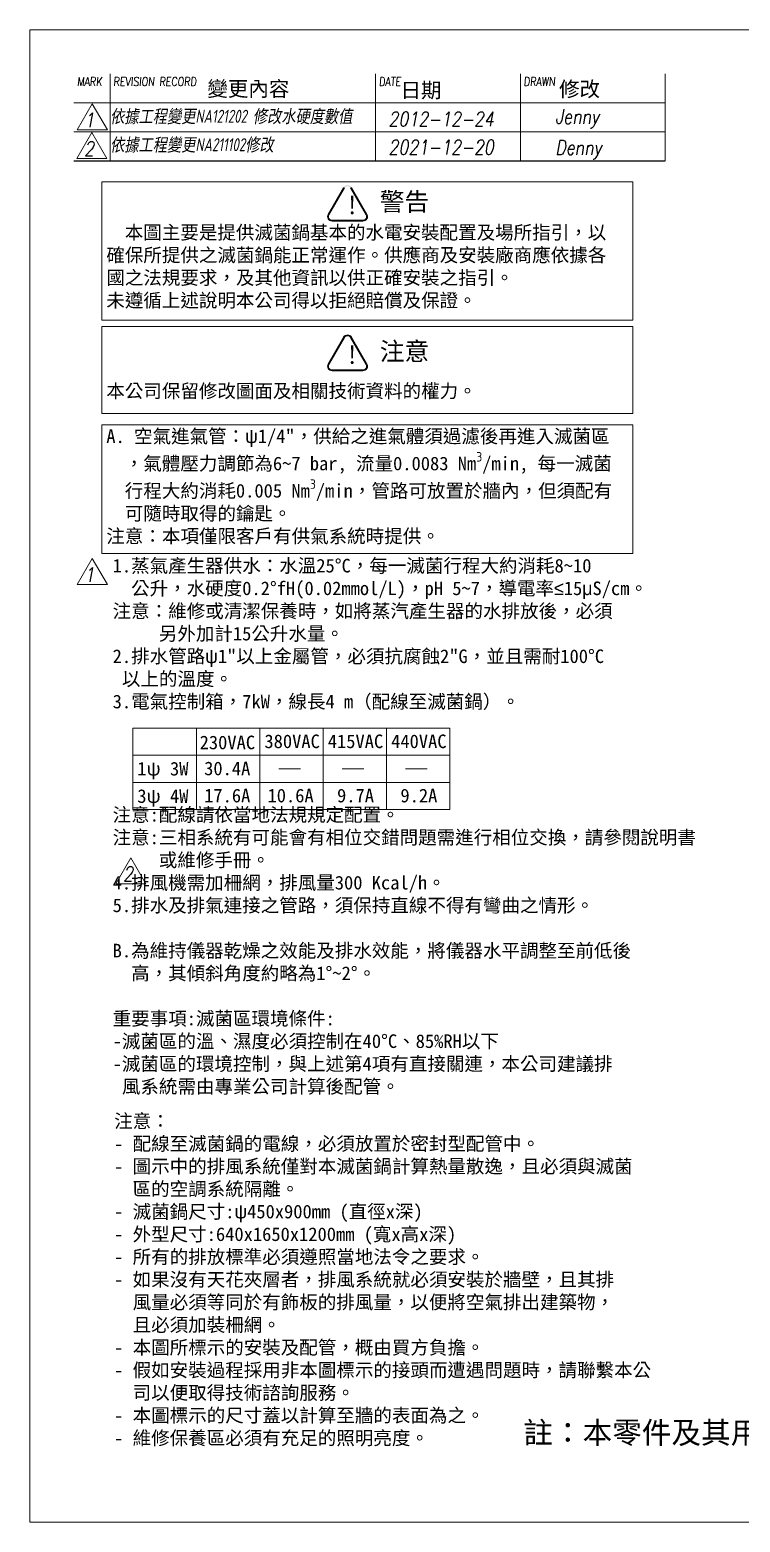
# Model space of a CAD drawing. Header units: millimetres. Extents: x 12914 to 24634, y 52 to 8292.
# Drawn here: x 12914 to 16838, y 52 to 8292 of the extents above; entities that cross this region are included whole.
import ezdxf

# ---------------------------------------------------------------- set-up
doc = ezdxf.new("R2010")
doc.units = ezdxf.units.MM
doc.layers.get('0').update_dxf_attribs({"lineweight": 25})
for name, color, linetype, lineweight in [('D', 3, 'Continuous', 13), ('F', 7, 'Continuous', 15), ('T', 4, 'Continuous', 15)]:
    doc.layers.add(name, color=color, linetype=linetype, lineweight=lineweight)
doc.styles.get("Standard").update_dxf_attribs({"font": 'KAIU.TTF'})
doc.styles.add('STU25', font='isocp2.shx')
doc.styles.add('Text', font='romans.shx', dxfattribs={"width": 0.8, "oblique": 10})

msp = doc.modelspace()

# ---------------------------------------------------------------- hatches: boundary and pattern name
at = {"layer": 'D'}
h = msp.add_hatch(color=11, dxfattribs=at)
edge = h.paths.add_edge_path()
edge.add_line((14647.621, 7421.535), (14562.262, 7273.689))
edge.add_arc((14583.913, 7261.189), 25, 149.9999999, 270)
edge.add_line((14583.913, 7236.189), (14754.631, 7236.189))
edge.add_arc((14754.631, 7261.189), 25, 270, 389.9999999)
edge.add_line((14776.281, 7273.689), (14690.922, 7421.535))
edge.add_arc((14669.272, 7409.035), 25, 30, 150)
edge = h.paths.add_edge_path(flags=16)
edge.add_arc((14669.272, 7409.035), 20, 30, 150)
edge.add_line((14651.951, 7419.035), (14566.592, 7271.189))
edge.add_arc((14583.913, 7261.189), 20, 149.9999999, 270)
edge.add_line((14583.913, 7241.189), (14754.631, 7241.189))
edge.add_arc((14754.631, 7261.189), 20, 270, 389.9999999)
edge.add_line((14771.951, 7271.189), (14686.592, 7419.035))
h = msp.add_hatch(color=11, dxfattribs=at)
edge = h.paths.add_edge_path()
edge.add_ellipse((14583.913, 6434.645), major_axis=(25, 0), ratio=1, start_angle=149.9999999, end_angle=270)
edge.add_line((14583.913, 6409.645), (14754.631, 6409.645))
edge.add_ellipse((14754.631, 6434.645), major_axis=(25, 0), ratio=1, start_angle=270, end_angle=389.9999999)
edge.add_line((14776.281, 6447.145), (14690.922, 6594.991))
edge.add_ellipse((14669.272, 6582.491), major_axis=(25, 0), ratio=1, start_angle=30, end_angle=150)
edge.add_line((14647.621, 6594.991), (14562.262, 6447.145))
edge = h.paths.add_edge_path(flags=16)
edge.add_ellipse((14583.913, 6434.645), major_axis=(20, 0), ratio=1, start_angle=149.9999999, end_angle=270)
edge.add_line((14583.913, 6414.645), (14754.631, 6414.645))
edge.add_ellipse((14754.631, 6434.645), major_axis=(20, 0), ratio=1, start_angle=270, end_angle=389.9999999)
edge.add_line((14771.951, 6444.645), (14686.592, 6592.491))
edge.add_ellipse((14669.272, 6582.491), major_axis=(20, 0), ratio=1, start_angle=30, end_angle=150)
edge.add_line((14651.951, 6592.491), (14566.592, 6444.645))

# ---------------------------------------------------------------- linework, layer by layer
msp.add_line((13157.741, 7568.55), (16424.541, 7568.55))
at = {"layer": 'D', "color": 11}
for p, q in [((14647.621, 7421.535), (14562.262, 7273.689)), ((14651.951, 7419.035), (14566.592, 7271.189)), ((14686.592, 7419.035), (14771.951, 7271.189)), ((14690.922, 7421.535), (14776.281, 7273.689)), ((14583.913, 7241.189), (14754.631, 7241.189)), ((14583.913, 7236.189), (14754.631, 7236.189)), ((14647.621, 6594.991), (14562.262, 6447.145)), ((14651.951, 6592.491), (14566.592, 6444.645)), ((14686.592, 6592.491), (14771.951, 6444.645)), ((14690.922, 6594.991), (14776.281, 6447.145)), ((14583.913, 6414.645), (14754.631, 6414.645)), ((14583.913, 6409.645), (14754.631, 6409.645)), ((14290.3, 4211.919), (14409.981, 4211.919)), ((14640.3, 4211.919), (14759.981, 4211.919)), ((14990.3, 4211.919), (15109.981, 4211.919))]:
    msp.add_line(p, q, dxfattribs=at)
at = {"layer": 'D'}
for p, q in [((13484.025, 4436.919), (15234.025, 4436.919)), ((13484.025, 4436.919), (13484.025, 3986.919)), ((13834.025, 4436.919), (13834.025, 3986.919)), ((14184.025, 4436.919), (14184.025, 3986.919)), ((14534.025, 4436.919), (14534.025, 3986.919)), ((14884.025, 4436.919), (14884.025, 3986.919)), ((15234.025, 4436.919), (15234.025, 3986.919)), ((13484.025, 4286.919), (15234.025, 4286.919)), ((13484.025, 4136.919), (15234.025, 4136.919)), ((13484.025, 3986.919), (15234.025, 3986.919))]:
    msp.add_line(p, q, dxfattribs=at)
at = {"layer": 'D', "color": 11}
for points in [[(13312.346, 7452.178), (16245.002, 7452.178), (16245.002, 6689.037), (13312.346, 6689.037)], [(13312.346, 6654.638), (16245.002, 6654.638), (16245.002, 6173.842), (13312.346, 6173.842)], [(13312.346, 6110.791), (16245.002, 6110.791), (16245.002, 5399.912), (13312.346, 5399.912)]]:
    msp.add_lwpolyline(points, close=True, dxfattribs=at)
for centre, radius, start, end in [((14583.913, 7261.189), 25, 149.9999999, 270), ((14583.913, 7261.189), 20, 149.9999999, 270), ((14754.631, 7261.189), 25, 270, 29.9999999), ((14754.631, 7261.189), 20, 270, 29.9999999), ((14669.272, 6582.491), 25, 30, 150), ((14669.272, 6582.491), 20, 30, 150), ((14583.913, 6434.645), 25, 149.9999999, 270), ((14583.913, 6434.645), 20, 149.9999999, 270), ((14754.631, 6434.645), 25, 270, 29.9999999), ((14754.631, 6434.645), 20, 270, 29.9999999)]:
    msp.add_arc(centre, radius, start, end, dxfattribs=at)
at = {"layer": 'F', "color": 7}
for p, q in [((13357.741, 8048.55), (13357.741, 7568.55)), ((14824.541, 7568.55), (14824.541, 8048.55)), ((15624.541, 7568.55), (15624.541, 8048.55)), ((16424.541, 7568.55), (16424.541, 8048.55)), ((16424.541, 7888.55), (13157.741, 7888.55)), ((13157.741, 7728.55), (16424.541, 7728.55))]:
    msp.add_line(p, q, dxfattribs=at)
at = {"layer": 'F', "color": 6}
msp.add_lwpolyline([(12914.167, 8292.124), (12914.167, 52.124), (24634.167, 52.124), (24634.167, 8292.124)], close=True, dxfattribs=at)
msp.add_lwpolyline([(12914.167, 8292.124), (12914.167, 52.124), (24634.167, 52.124), (24634.167, 8292.124)], close=True, dxfattribs=at)
at = {"layer": 'F', "color": 7}
for points in [[(13259.266, 7883.51), (13176.163, 7739.572), (13342.369, 7739.572)], [(13257.284, 7724.978), (13174.181, 7581.04), (13340.387, 7581.04)], [(13259.266, 5373.348), (13176.163, 5229.409), (13342.369, 5229.409)], [(13472.406, 3721.09), (13389.303, 3577.151), (13555.509, 3577.151)]]:
    msp.add_lwpolyline(points, close=True, dxfattribs=at)

# ---------------------------------------------------------------- texts
at = {"lineweight": -3}
for s, p in [('變更內容', (13894.927, 7925.185)), ('日期', (14961.737, 7917.274)), ('修改', (15837.718, 7923.603))]:
    msp.add_text(s, height=83.0297, dxfattribs=at).set_placement(p)
at = {"insert": (15640.434, 606.393), "char_height": 120.00771, "attachment_point": 1, "style": 'STU25'}
msp.add_mtext('{\\f標楷體|b0|i0|c136|p65;註：本零件及其用料均須符合}RoHS{\\f標楷體|b0|i0|c136|p65;指令。}', dxfattribs=at)
at = {"layer": 'D', "color": 11, "attachment_point": 1, "style": 'STU25'}
for s, insert, char_height in [('{\\f標楷體|b0|i0|c136|p65;!}', (14660.961, 7374.305), 100), ('{\\f標楷體|b0|i0|c136|p65;警告}', (14847.474, 7393.674), 100), ('\\A1;\\P{\\f標楷體|b0|i0|c136|p65;  本圖主要是提供滅菌鍋基本的水電安裝配置及場所指引，以\\P確保所提供之滅菌鍋能正常運作。供應商及安裝廠商應依據各\\P國之法規要求，及其他資訊以供正確安裝之指引。\\P未遵循上述說明本公司得以拒絕賠償及保證。\\P\\P\\P\\P本公司保留修改圖面及相關技術資料的權力。\\P\\PA. 空氣進氣管：\\f新細明體|b0|i0|c136|p16;ψ\\f標楷體|b0|i0|c136|p65;1/4"，供給之進氣體須過濾後再進入滅菌區\\P  ，氣體壓力調節為6~7 bar, 流量0.0083 Nm\\Fisocp2.shx;\\H0.7x;\\S3^ ;\\f標楷體|b0|i0|c136|p65;\\H1.429x;/min, 每一滅菌\\P  行程大約消耗0.005 Nm\\Fisocp2.shx;\\H0.7x;\\S3^ ;\\f標楷體|b0|i0|c136|p65;\\H1.429x;/min，管路可放置於牆內，但須配有\\P  可隨時取得的鑰匙。\\P注意：本項僅限客戶有供氣系統時提供。}', (13336.718, 7336.094), 75), ('{\\f標楷體|b0|i0|c136|p65;!}', (14660.961, 6547.761), 100), ('{\\f標楷體|b0|i0|c136|p65;注意}', (14847.474, 6567.13), 100), ('{\\f標楷體|b0|i0|c136|p65;1.蒸氣產生器供水：水溫25%%DC，每一滅菌行程大約消耗8~10\\P  公升，水硬度0.2%%DfH(0.02mmol/L)，pH 5~7，導電率\\fGulim|b0|i0|c129|p49;\\M+3A1C2\\f標楷體|b0|i0|c136|p65;15\\f新細明體|b0|i0|c136|p16;μ\\f標楷體|b0|i0|c136|p65;S/cm。\\P注意：維修或清潔保養時，如將蒸汽產生器的水排放後，必須\\P     另外加計15公升水量。\\P2.排水管路\\f新細明體|b0|i0|c136|p16;ψ\\f標楷體|b0|i0|c136|p65;1"以上金屬管，必須抗腐蝕2"G，並且需耐100%%DC\\P 以上的溫度。 \\P3.電氣控制箱，7kW，線長4 m（配線至滅菌鍋）。\\P\\P\\P \\P\\P注意:配線請依當地法規規定配置。\\P\\fDFKai-SB|b0|i0|c136|p65;注意:三相系統有可能會有相位交錯問題需進行相位交換，請參閱說明書\\P     或維修手冊。\\P\\f標楷體|b0|i0|c136|p65;4.排風機需加柵網，排風量300 Kcal/h。\\P5.排水及排氣連接之管路，須保持直線不得有彎曲之情形。\\P\\PB.為維持儀器乾燥之效能及排水效能，將儀器水平調整至前低後\\P  高，其傾斜角度約略為1%%D~2%%D。\\P\\P重要事項:滅菌區環境條件:\\P-滅菌區的溫、濕度必須控制在40%%DC、85%RH以下\\P-滅菌區的環境控制，與上述第4項有直接關連，本公司建議排\\P 風系統需由專業公司計算後配管。}', (13371.676, 5370.996), 74.9994), ('{\\f標楷體|b0|i0|c136|p65;230VAC}', (13852.268, 4394.969), 75), ('{\\f標楷體|b0|i0|c136|p65;380VAC}', (14210.151, 4401.155), 75), ('{\\f標楷體|b0|i0|c136|p65;415VAC}', (14560.151, 4401.155), 75), ('{\\f標楷體|b0|i0|c136|p65;440VAC}', (14910.151, 4401.155), 75), ('{\\f標楷體|b0|i0|c136|p65;1ψ 3W}', (13507.833, 4250.003), 75), ('{\\f標楷體|b0|i0|c136|p65;30.4A}', (13877.211, 4251.6), 75), ('{\\f標楷體|b0|i0|c136|p65;3ψ 4W}', (13507.833, 4098.93), 75), ('{\\f標楷體|b0|i0|c136|p65;17.6A}', (13877.211, 4101.6), 75), ('{\\f標楷體|b0|i0|c136|p65;10.6A}', (14227.211, 4101.6), 75), ('{\\f標楷體|b0|i0|c136|p65;9.7A}', (14611.507, 4101.6), 75), ('{\\f標楷體|b0|i0|c136|p65;9.2A}', (14961.507, 4101.6), 75), ('{\\f標楷體|b0|i0|c136|p65;注意：\\P- 配線至滅菌鍋的電線，必須放置於密封型配管中。\\P- 圖示中的排風系統僅對本滅菌鍋計算熱量散逸，且必須與滅菌\\P  區的空調系統隔離。\\P- 滅菌鍋尺寸:\\f新細明體|b0|i0|c136|p16;ψ\\f標楷體|b0|i0|c136|p65;450x900mm (直徑x深)\\P- 外型尺寸:640x1650x1200mm (寬x高x深)\\P- 所有的排放標準必須遵照當地法令之要求。\\P- 如果沒有天花夾層者，排風系統就必須安裝於牆壁，且其排\\P  風量必須等同於有飾板的排風量，以便將空氣排出建築物，\\P  且必須加裝柵網。\\P- 本圖所標示的安裝及配管，概由買方負擔。\\P- 假如安裝過程採用非本圖標示的接頭而遭遇問題時，請聯繫本公\\P  司以便取得技術諮詢服務。\\P- 本圖標示的尺寸蓋以計算至牆的表面為之。\\P- 維修保養區必須有充足的照明亮度。}', (13380.08, 2304.731), 75)]:
    msp.add_mtext(s, dxfattribs=dict(at, insert=insert, char_height=char_height))
at = {"layer": 'F', "color": 1, "lineweight": 15, "style": 'Text', "oblique": 5, "width": 0.8}
for s, p in [('MARK', (13175.432, 7982.505)), ('REVISION RECORD', (13375.432, 7982.505)), ('DATE', (14842.231, 7982.505)), ('DRAWN', (15642.231, 7982.505))]:
    msp.add_text(s, height=48, dxfattribs=at).set_placement(p)
at = {"layer": 'T', "lineweight": 20, "style": 'Text', "oblique": 10, "width": 0.8}
for s, p in [('1', (13215.766, 7754.214)), ('2012-12-24', (14895.687, 7759.626)), ('Jenny', (15816.984, 7773.671)), ('2', (13213.784, 7595.682)), ('2021-12-20', (14895.687, 7604.276)), ('Denny', (15816.984, 7602.647)), ('1', (13215.766, 5244.052)), ('2', (13428.906, 3591.794))]:
    msp.add_text(s, height=80, dxfattribs=at).set_placement(p)
at = {"layer": 'T', "linetype": 'Continuous', "lineweight": 20, "char_height": 71.9992, "attachment_point": 1, "style": 'Text'}
for s, insert in [('{\\fDFKai-SB|b0|i0|c136|p65;依據工程變更\\Fisocp2.shx|c1;NA121202 \\fDFKai-SB|b0|i0|c136|p65;修改水硬度數值}', (13358.093, 7850.842)), ('{\\fDFKai-SB|b0|i0|c136|p65;依據工程變更\\Fisocp2.shx|c1;NA211102\\fDFKai-SB|b0|i0|c136|p65;修改}', (13358.093, 7693.979))]:
    msp.add_mtext(s, dxfattribs=dict(at, insert=insert))

doc.saveas('drawing.dxf')
